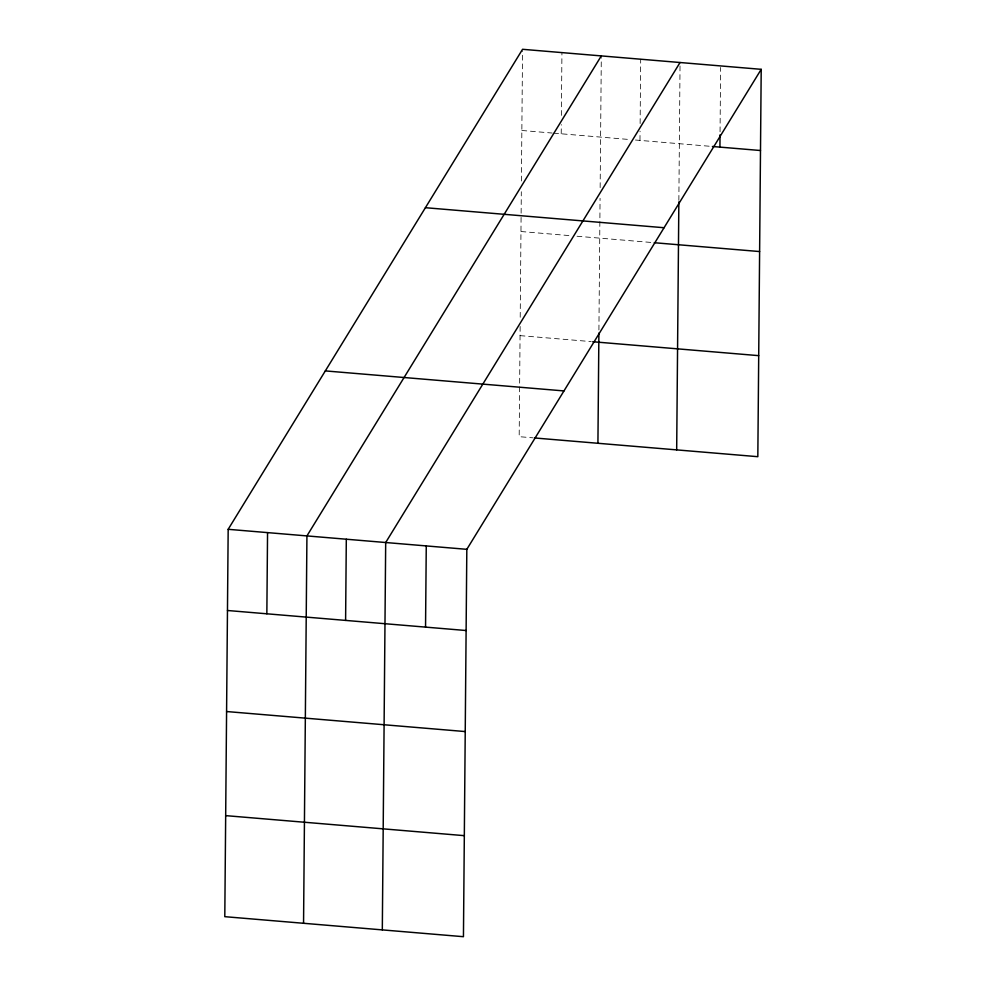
<?xml version="1.0" encoding="UTF-8"?>
<svg xmlns="http://www.w3.org/2000/svg" width="986" height="986" viewBox="0 0 986 986"><rect width="100%" height="100%" fill="white"/><g stroke="black" fill="none" stroke-linecap="round" stroke-linejoin="round"><path stroke-width="0.74" stroke-dasharray="4.93 3.7" d="M520.14 326.44L519.178 436.675L532.81 437.809M520.214 317.258L521.113 214.689M521.126 213.161L521.311 191.728M521.409 181.005L522.543 50.828M561.219 133.788L561.305 124.606M561.379 115.411L561.934 52.603M598.921 329.99L600.067 198.334M600.154 187.623L601.3 57.434M639.976 140.406L640.062 131.212M640.124 123.546L640.69 59.209M678.861 200.355L680.044 64.053M720.051 131.791L720.618 67.455M521.853 130.485L552.135 133.036M553.651 133.159L629.376 139.507M635.428 140.024L710.906 146.359M520.965 231.525L570.943 235.728M577.007 236.233L652.72 242.581M520.053 335.634L591.243 341.6"/><path stroke-width="1.48" d="M228.173 529.309L224.796 916.672L463.445 936.7L466.822 549.325L761.204 69.328L522.555 49.3L228.173 529.309L466.822 549.325M266.849 613.797L267.551 532.613M303.552 923.278L306.929 535.916L601.312 55.906M345.605 620.404L346.308 539.219M382.309 929.897L385.686 542.522L680.057 62.512M425.545 627.121L426.26 545.924M597.923 443.281L598.896 333.058M676.679 449.887L678.849 201.883M719.928 147.111L720.027 134.86M761.204 69.328L757.827 456.691L534.326 437.944M712.41 146.483L760.489 150.513M425.41 207.701L664.059 227.729M654.236 242.716L759.614 251.553M592.746 341.735L758.702 355.65M325.318 370.909L563.967 390.924M227.47 610.494L466.119 630.522M226.583 711.535L465.232 731.563M225.683 815.632L464.332 835.66"/></g></svg>
